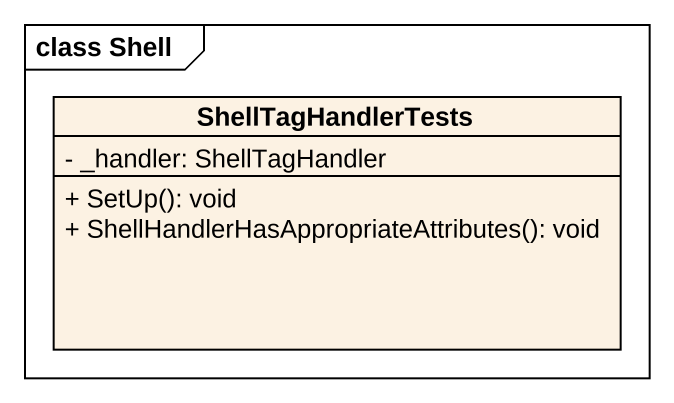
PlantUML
@startuml
mainframe class Shell
hide circle
hide empty members
skinparam classAttributeIconSize 0
class ShellTagHandlerTests {
  - _handler: ShellTagHandler
  + SetUp(): void
  + ShellHandlerHasAppropriateAttributes(): void
}
@enduml
